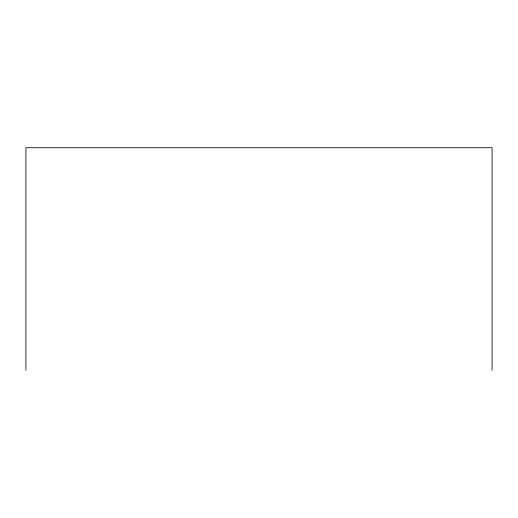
<?xml version="1.0" encoding="UTF-8"?>
<svg xmlns="http://www.w3.org/2000/svg" width="518" height="518" viewBox="0 0 518 518"><rect width="100%" height="100%" fill="white"/><g stroke="black" fill="none" stroke-linecap="round" stroke-linejoin="round"><path stroke-width="0.78" d="M492.1 370.266L492.1 147.734L25.9 147.734L25.9 370.266"/></g></svg>
